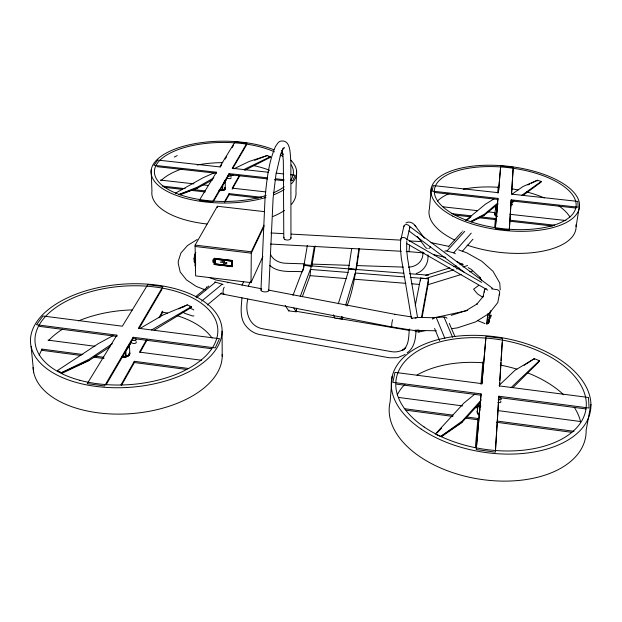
<?xml version="1.0" encoding="UTF-8"?>
<svg xmlns="http://www.w3.org/2000/svg" width="622" height="622" viewBox="0 0 622 622"><rect width="100%" height="100%" fill="white"/><g stroke="black" fill="none" stroke-linecap="round" stroke-linejoin="round"><path stroke-width="0.93" d="M215.002 261.629L215.018 263.883L231.532 265.874L231.609 261.092L215.064 259.11L214.994 260.913L213.937 260.781L213.945 261.504L215.08 261.481L213.945 261.504M214.201 262.251L214.217 264.498L232.34 266.69L232.418 260.47L214.248 258.293L214.186 260.097L213.128 259.965L213.144 262.126L214.279 262.103L213.144 262.126M232.34 266.69L232.418 260.47M409.626 240.963L420.938 241.561M264.381 211.635L217.373 206.255L195.098 245.107L195.619 275.88L251.016 282.645L251.311 251.786L264 225.172M244.671 170.335L270.329 157.327L270.337 156.69L267.087 155.562L249.274 161.432L233.919 168.803M409.564 245.06L409.051 251.7L406.143 251.537M195.79 252.338L194.67 254.802L194.017 258.822L194.227 262.025L194.81 262.717L195.565 261.994M296.577 170.755L295.955 191.599A72.113 31.784 0.1 0 1 291.516 204.265M296.43 308.551L296.336 311.327L335.009 317.865M296.484 310.09L296.546 308.24M296.562 310.292L296.616 308.566M303.046 270.64L307.315 245.581M303.777 267.95L303.886 265.291L403.717 273.229M302.378 296.57L310.067 275.67L311.047 265.858M260.952 290.062L265.073 197.516C266.791 180.24 268.479 162.435 275.523 146.372C277.171 144.421 278.283 141.163 281.23 141.023C291.283 139.81 289.984 154.948 290.855 161.246L290.956 238.094M268.743 290.591L273.105 198.2L275.974 174.417L280.452 155.158M500.243 289.852L499.754 282.994L492.997 271.278L481.747 261.217L466.811 252.843L458.593 249.881M342.559 317.259L342.458 319.117L334.893 318.176L333.338 314.802M342.706 316.777L342.458 319.117L341.377 316.598M241.958 297.922C241.235 307.369 239.338 318.495 246.219 326.34C249.647 330.539 254.507 333.602 259.864 334.589L389.465 357.79L397.707 357.689L405.116 354.486M488.744 322.398A1.952 1.905 13.1 0 1 486.559 323.759L486.591 323.868A1.952 1.928 28.1 0 0 488.768 322.484L488.853 320.944M247.805 299.058C244.703 311.428 248.854 326.301 262.686 328.781L391.448 351.655C396.634 352.557 402.1 351.228 405.839 347.651L402.286 350.567C409.292 345.941 408.53 336.65 409.377 328.984M346.975 305.977C354.338 287.442 356.009 267.919 358.941 248.403M495.454 449.659L498.424 402.356M498.541 400.42L498.906 396.23L589.065 408.024L588.498 397.481L499.552 385.943L502.529 338.415L486.039 336.354L481.957 383.657L394.947 372.368L392.902 382.359L481.07 393.889L476.273 449.543L495.4 452.163L498.906 396.23M499.435 386.285L499.668 382.476M499.793 380.571L500.928 362.494M501.044 360.589L502.179 342.504M509.294 229.362L511.214 199.833L578.141 207.212L577.822 201.396L511.572 194.134L513.259 167.279L500.741 165.942L498.432 192.696L433.262 185.558L432.119 191.125L497.942 198.371L495.337 228.569L509.317 230.156L511.214 199.833M511.618 192.315L513.064 169.262M430.37 246.584L430.02 247.774L428.807 248.497M422.742 251.856C424.017 260.229 417.199 266.861 408.39 267.165M392.187 376.333L390.095 401.999A99.349 59.152 9.4 0 0 481.397 479.438A99.349 59.152 9.4 0 0 586.134 430.292L590.9 404.386M427.905 254.849C428.892 262.982 424.048 271.013 416.25 273.54M406.757 241.383L406.656 249.57L407.457 257.741L417.549 317.5L415.138 318.161M490.494 318.347L490.991 315.113M476.429 447.062L481.07 393.889M481.871 383.984L485.712 339.526M495.361 227.784L497.942 198.371M498.385 192.797L500.531 167.917M490.906 316.139L490.976 315.276M475.34 447.653L477.945 418.497L466.461 416.965M480.899 384.194L482.913 361.724M494.684 227.263L495.446 218.555L480.114 216.829M497.662 192.898L498.284 186.211M400.622 240.349L400.467 249.228L401.307 258.091L411.391 318.285L417.549 317.5M495.858 205.439L495.547 208.603L496.364 209.07M420.386 280.833L420.635 278.096L428.574 278.726L427.967 285.101L422.074 317.484M431.349 187.751L429.413 208.813A73.995 32.982 6.9 0 0 454.674 240.03M419.072 330.158L418.901 332.031L415.076 331.386M416.025 329.699C415.784 337.971 414.656 347.737 407.161 352.806M488.768 322.484L490.035 312.213A1.959 1.12 6.5 0 0 489.942 311.941M486.591 323.868L487.889 313.628M409.533 241.041L409.603 240.621M494.801 214.248L495.687 207.04M495.446 218.555L495.322 219.597L479.033 217.762M477.152 411.904L478.038 404.883M477.945 418.497L477.782 419.764L465.349 418.108M479.204 414.757L479.881 409.167M489.615 312.983L497.771 302.587L499.676 292.737A3.087 2.636 12.1 0 0 496.962 289.65L491.481 288.818M537.307 180.901L537.4 180.256L541.218 181.445L541.124 182.098L523.188 195.355M338.314 303.777L348.04 272.436L348.577 268.844M356.25 269.901L359.399 248.878M534.212 359.454L534.329 358.669L539.383 360.682L539.258 361.475L513.103 387.467M348.639 268.556L355.761 269.412L355.636 269.831L348.507 268.984L351.718 248.528M576.104 226.486L579.541 205.229M311.739 266.892L315.152 245.954M303.87 265.283L310.946 266.13L314.343 246.405M421.483 317.523L428.574 278.726M415.255 305.659L420.635 278.096M409.058 251.669L424.064 252.944M484.522 290.093L483.022 296.904L483.519 296.01L476.794 304.212L477.299 303.824L466.065 310.635M407.068 239.454L409.851 227.349C409.797 224.659 404.883 223.298 403.919 226.027L400.902 239.563M225.973 179.595L223.687 182.767L224.184 182.596M345.692 305.044L355.263 273.011L404.448 276.93M409.634 227.947L409.851 227.349M285.203 305.441L288.686 310.876L296.165 311.809L296.461 311.016M300.255 296.507L310.3 269.427L348.04 272.436M400.817 238.934L401.027 238.366C402.698 236.632 406.609 237.627 406.92 240.115M288.686 310.876L288.989 310.083M292.962 295.38L303.108 268.852M280.219 155.904L282.598 149.91L282.077 150.672L284.308 147.585L283.546 148.215M248.333 286.081L250.339 281.688M251.016 282.645L262.881 256.544M242.036 285.117L243.668 281.611M263.977 226.494L251.296 253.154L195.121 246.468M231.532 265.874L215.018 263.883M231.609 261.092L214.987 259.257M214.217 264.498L214.279 262.103M214.994 260.913L215.064 259.11M214.186 260.097L214.248 258.293M213.937 260.781L215.072 260.758M213.128 259.965L214.263 259.949M120.948 384.909L134.298 361.304L188.699 368.504M146.598 339.558L139.491 352.114L201.512 360.247M158.905 317.788L162.692 311.086M224.425 201.917L229.121 193.621L261.574 197.283M239.276 175.653L232.216 188.147L265.812 191.918M121.5 385.329L134.36 362.548L134.298 361.304M140.028 352.503L147.119 339.931M159.893 317.306L162.731 312.275M224.9 202.134L229.121 194.655L229.121 193.621M232.208 189.181L239.742 175.832M125.66 356.181L122.402 356.32L125.349 356.709L126.087 355.761L125.792 350.132M222.396 189.796L219.916 189.85L222.209 190.107L222.723 189.477L222.707 185.006M125.349 356.709L126.087 355.761M222.209 190.107L222.723 189.477M106.098 384.824L133.194 338.539L133.131 337.264L215.235 347.908L219.496 338.695L138.403 328.268L162.886 286.524L147.756 284.651L122.355 326.208L42.941 315.999L36.504 324.738L116.882 335.165L116.952 336.432L39.489 326.379M138.955 328.696L161.945 289.401M213.502 201.31L229.098 174.658L229.098 173.608L267.639 177.869M232.714 168.492L246.452 145.012M133.131 337.264L104.566 385.974L87.251 383.634L116.882 335.165M229.098 173.608L212.514 201.886L199.273 200.377L216.487 172.208L153.929 165.281L157.755 160.087L219.729 166.906L235.023 141.886L246.95 143.169L232.224 168.282L268.479 172.271M127.619 347.527L130.052 343.375M220.227 167.147L221.704 164.721M225.156 159.061L226.633 156.635M232.06 147.748L233.538 145.323M462.333 251.296L472.938 239.221M444.839 251.101A3.631 2.993 41.3 0 1 446.946 251.008L453.679 252.859L471.243 233.126M481.358 399.892L462.232 421.063L440.695 436.488L436.784 434.84M446.946 251.008L464.696 231.384M448.338 246.887L461.703 232.177M441.402 436.776L462.092 422.276L480.332 402.442M435.221 434.179L463.926 403.056L474.928 394.037M437.079 432.943L441.636 428.099M539.383 360.682L510.973 387.693M499.046 385.438L514.954 370.308L534.329 358.669L524.167 365.324M197.166 239.509L187.533 245.511L180.932 252.944L178.265 261.224L178.25 263.534L180.225 272.032L186.514 279.939L196.42 286.493L205.159 289.844M497.647 203.099L484.398 214.232L470.551 221.634M207.289 305.005L221.891 292.814M465.575 220.6L485.292 204.288L493.907 198.954M201.621 301.141L222.171 284.207A3.872 2.822 50 0 1 223.026 284.588M471.414 221.867L484.281 215.228L498.214 203.845M196.381 297.782L215.577 282.155L222.171 284.207M195.518 296.811L208.829 286.003M194.017 258.822L194.585 258.363M466.275 220.678L470.807 217.039M521.788 195.3L541.218 181.445M511.89 194.289L522.884 186.577L537.4 180.256L531.367 183.249M489.491 317.127L487.485 317.173M112.341 343.717L89.063 359.252L61.617 372.648L57.341 370.619L98.533 343.5L113.064 335.639M440.695 436.488L462.092 422.276M405.948 222.964C409.113 220.686 413.303 222.971 415.247 225.802M89.148 360.433L61.617 372.648L61.687 373.472L89.148 360.433L110.024 346.835M451.658 328.665L457.427 327.872L475.55 321.924L489.18 313.441M154.194 330.189L191.351 307.455L191.335 306.677L187.331 304.889L162.995 315.02L139.958 328.502M496.908 208.86L496.263 208.852M191.335 306.677L151.566 329.987M478.505 285.552L473.575 289.214L477.548 293.942L482.765 297.3M213.836 177.869L197.337 187.183L178.918 194.53M175.404 193.193L202.85 177.884L214.613 172.605M511.945 201.823L514.363 200.494M179.812 194.888L197.353 188.163L212.693 179.797M127.082 348.608L126.491 348.709M174.323 157.047L177.208 155.601M527.923 184.959L529.649 184.104M243.824 169.565L270.337 156.69M470.629 221.696L484.281 215.228M178.654 308.909L187.331 304.889M225.576 180.52L225.561 180.069M231.034 175.917L233.592 174.891M254.616 160.328L267.087 155.562M179.797 194.274L197.353 188.163M451.261 315.354L466.313 310.541M425.705 275.321L449.76 267.872M453.461 266.721L456.237 265.866M459.938 264.715L462.714 263.86M425.541 278.532L453.866 269.777M456.61 268.929L459.347 268.082M463.009 266.947L467.573 265.54M428.006 284.689L461.446 274.403M469.804 271.83L472.588 270.967M432.741 318.176L467.744 310.432M425.432 330.609L418.901 332.031L417.898 329.598M479.313 406.469L478.878 406.485M223.695 183.583L225.973 180.411L225.382 179.976M496.177 208.44L495.718 208.58L496.061 208.891M223.523 183.537L224.044 183.14M432.617 319.242A4.012 3.281 -21.5 0 1 436.178 317.399L443.999 317.057A4.012 3.273 -21.9 0 1 446.961 318.246M436.279 330.764L413.521 330.414L391.837 326.962L220.857 293.747M412.425 318.456L411.453 318.394M417.362 317.438L433.635 317.702M304.866 263.876L285.545 263.246C279.364 263.122 272.661 259.755 270.562 254.476M311.63 264.093L349.307 265.33M357.036 265.586L403.406 267.102M302.424 271.76C291.671 270.881 278.532 273.447 269.73 265.369M270.85 232.962L283.461 233.654M291.22 234.09L400.871 240.139M270.586 244.042L401.299 251.265M409.47 273.688L428.651 275.212M410.24 277.396L428.558 278.858M310.067 275.67L346.726 278.609M354.89 279.262L405.855 283.337M411.624 283.795L419.314 284.409M282.598 148.51L283.585 148.611M276.114 173.11L283.749 173.958M290.427 174.689L295.201 175.217L292.682 180.644L290.754 180.427M434.879 192.501L497.81 199.437M511.074 200.898L576.058 208.067M275.344 178.724L284.013 179.68M156.853 166.657L216.495 173.266L216.487 172.208M229.098 174.658L267.615 178.926M274.356 179.672L283.99 180.738M496.131 208.969L497.188 209.287M442.965 206.807L477.657 210.687M487.29 211.76L494.995 212.623M509.939 214.295L565.911 220.538M160.336 180.085L193.924 183.855M202.562 184.82L208.316 185.473M451.347 213.603L471.484 215.857M509.558 220.134L554.7 225.211M455.047 215.088A71.32 30.633 6.7 0 0 573.702 212.677A71.32 30.633 6.7 0 0 486.839 166.603A71.32 30.633 6.7 0 0 455.047 215.088L470.403 216.798M509.418 221.183L552.624 226.035M162.264 186.071L185.154 188.66M192.781 189.516L205.174 190.915M164.2 187.323L182.316 189.368M190.892 190.34L205.19 191.949M229.121 194.655L258.698 197.998M195.098 245.107L251.311 251.786M304.135 264.591L311.202 265.431M214.17 258.441L232.34 260.618M195.479 255.432A9.105 2.177 -82.9 0 0 195.051 261.193L195.557 261.256L195.619 264.817M214.302 264.35L232.418 266.535M195.051 261.193L195.129 265.648L195.635 265.711M487.734 315.027L489.693 315.416M510.654 202.624L512.979 202.344L511.331 200.984M510.359 204.863L512.505 204.77L512.147 203.759M133.194 338.539L211.426 348.693M396.626 384.155L480.907 395.195M498.727 397.528L585.955 408.949M48.003 340.117L94.909 346.267M479.134 405.746L480.892 405.979M41.666 349.059L82.827 354.501M95.267 356.149L103.882 357.285M41.783 350.295L81 355.489M93.44 357.129L103.96 358.529M134.36 362.548L186.818 369.491M398.671 397.45L462.628 405.917M475.037 407.558L477.898 407.939M498.136 410.613L580.209 421.483M404.284 408.67L453.073 415.177M497.46 421.102L574.013 431.318M406.088 410.186L452.925 416.445M496.325 422.245L571.867 432.337M411.702 316.956L394.986 314.328L268.238 290.054M498.152 399.837L501.044 399.627L501.301 398.826L499.925 397.31M497.779 402.574L500.189 402.605L500.92 401.999L500.687 401.058M336.875 318.176L409.346 330.414M261.567 288.779L215.912 279.993L209.233 277.49M431.015 242.619L448.843 246.374M433.48 254.577L445.43 257.384M228.064 176.205L231.166 176.088L230.171 174.821M484.989 323.611L477.533 320.563M131.872 340.491L135.573 340.553L136.179 339.853L135.526 338.523M189.539 308.178L192.081 309.002A4.027 2.853 49.9 0 1 193.784 310.013M268.704 156.767L270.329 157.327M456.392 261.395L463.452 264.925M427.182 248.489L425.767 247.743M189.749 306.732L191.351 307.455M468.179 267.623L471.336 269.427L480.262 277.692L479.889 277.218L481.537 280.234M407.013 243.723L487.757 290.132M407.208 239.486L481.7 282.388M409.626 226.408L492.461 288.243M408.895 230.902L464.012 272.039M497.095 208.665L496.667 215.896M415.465 226.074L424.461 238.234M414.773 225.203L415.924 226.657M231.019 177.542C231.804 179.245 228.36 178.669 227.489 178.211L227.481 176.003M417.261 236.414L425.324 247.175M194.375 256.077L194.803 256.684L194.67 254.802M496.442 215.173L496.69 215.562M479.274 413.972L479.609 414.516M293.794 307.937L296.165 311.809M136.07 341.626L136.304 342.52L135.697 343.22L133.621 343.531L131.281 342.823L131.195 341.05M449.271 323.37L454.915 336.518M443.999 317.057L452.575 337.194M436.178 317.399L444.901 338.446M434.599 328.416L439.606 340.755M480.184 407.06L479.08 406.757A1.135 0.669 8.9 0 1 478.007 405.941M195.44 264.832L195.479 265.003A4.502 1.081 -82.8 0 0 195.572 265.236M281.96 150.423L282.761 154.031M490.564 310.603L490.789 311.692M403.919 226.027L403.989 226.696M31.1 346.485L33.65 372.143M282.691 153.237L283.344 161.059L283.787 237.806M125.395 350.816L125.691 356.453M129.843 353.747L129.407 345.187A5.66 3.094 -4.4 0 1 128.49 346.765M151.177 170.024L151.947 191.125A72.113 31.784 0.1 0 0 207.04 223.99M213.206 259.817L213.222 261.971M215.08 261.481L215.095 263.728M214.015 260.634L214.022 261.357M217.373 206.255L217.381 207.561M222.466 185.41L222.489 189.881M222.093 331.184A95.99 51.696 -4.1 0 1 77.836 382.88A95.99 51.696 -4.1 0 1 78.924 293.118A95.99 51.696 -4.1 0 1 222.093 331.184L222.209 356.181M225.257 181.383L225.273 188.52M195.603 266.675A5.676 1.361 -82.8 0 1 195.129 265.648M195.557 261.256A9.105 2.177 -82.9 0 1 195.611 259.04M195.362 260.626A7.938 1.897 -82.9 0 1 195.596 256.645M575.988 224.736A73.995 32.982 6.9 0 1 541.739 251.35A73.995 32.982 6.9 0 1 467.083 245.107M437.468 201.085A70.62 31.473 6.9 0 1 449.138 193.566M463.304 189.243A70.62 31.473 6.9 0 1 498.86 187.339M511.393 188.769A70.62 31.473 6.9 0 1 518.103 189.951M526.453 191.871A70.62 31.473 6.9 0 1 544.258 197.905M558.447 205.602A70.62 31.473 6.9 0 1 569.892 216.961M497.382 205.968A4.121 1.796 6.7 0 1 496.76 205.524M497.025 216.425A3.957 1.757 6.8 0 1 495.369 214.248M496.931 216.3A4.175 1.85 6.8 0 1 495.633 213.603M496.962 216.106A4.175 1.85 6.8 0 1 495.205 213.812M495.804 215.212A3.825 1.695 6.8 0 1 495.369 214.31M496.846 216.176A4.401 1.952 6.8 0 1 495.477 213.346M496.193 208.075A4.408 1.928 6.7 0 1 495.882 206.558M290.894 160.227A72.813 30.921 0.2 0 1 291.477 183.77M284.293 189.531A72.813 30.921 0.2 0 1 274.077 194.639M265.944 197.462A72.813 30.921 0.2 0 1 167.349 191.452A72.813 30.921 0.2 0 1 174.3 149.319A72.813 30.921 0.2 0 1 273.82 149.754M280.887 153.043A72.813 30.921 0.2 0 1 283.259 154.388M284.534 210.399A72.113 31.784 0.1 0 1 272.809 216.526M291.244 164.869A69.493 29.506 0.2 0 1 290.94 179.913M284.2 186.794A69.493 29.506 0.2 0 1 273.213 192.89M266.107 195.518A69.493 29.506 0.2 0 1 170.164 190.519A69.493 29.506 0.2 0 1 178.009 149.669A69.493 29.506 0.2 0 1 274.489 151.869M280.499 154.995A69.493 29.506 0.2 0 1 282.746 156.425M160.927 180.73A68.824 30.33 0.1 0 1 182.58 168.686M197.182 164.993A68.824 30.33 0.1 0 1 222.816 162.63M253.869 165.67A68.824 30.33 0.1 0 1 269.598 170.296M224.962 180.567A4.02 1.734 0.1 0 1 224.845 181.018M224.845 188.901A3.856 1.687 0 0 1 222.956 190.379A3.856 1.687 0 0 1 219.092 190.402M224.721 188.901A3.732 1.633 0 0 1 222.894 190.332A3.732 1.633 0 0 1 219.154 190.348M224.604 188.948A3.732 1.633 0 0 1 219.154 189.967M224.907 188.062A4.074 1.78 0 0 1 223.904 189.788A4.074 1.78 0 0 1 219.97 190.27M224.674 187.587A4.292 1.874 0 0 1 224.418 189.671A4.292 1.874 0 0 1 219.924 190.363M225.094 180.901A4.3 1.858 0.1 0 1 224.037 182.705M224.907 188.248A4.074 1.78 0 0 1 223.904 189.982A4.074 1.78 0 0 1 219.978 190.464M222.171 354.369A94.801 52.823 -4.5 0 1 130.223 413.708A94.801 52.823 -4.5 0 1 33.052 367.485M39.217 355.419A90.47 50.398 -4.5 0 1 42.047 349.3M48.796 340.335A90.47 50.398 -4.5 0 1 62.55 329.162M78.535 320.898A90.47 50.398 -4.5 0 1 132.509 309.904M161.806 311.995A90.47 50.398 -4.5 0 1 167.59 313.138M176.765 315.556A90.47 50.398 -4.5 0 1 212.024 337.987M127.642 347.488A1.088 0.599 -4.3 0 1 127.098 347.861M129.213 353.498A5.069 2.807 -4.5 0 1 127.082 356.507A5.069 2.807 -4.5 0 1 121.453 356.826M128.894 354.937A4.906 2.713 -4.5 0 1 128.342 355.605M127.502 356.188A4.906 2.713 -4.5 0 1 121.547 356.748M129.042 353.521A4.906 2.713 -4.5 0 1 129.135 354.221M129.563 353.755A5.357 2.962 -4.5 0 1 122.526 356.779M129.734 352.946A5.637 3.118 -4.5 0 1 127.961 356.009A5.637 3.118 -4.5 0 1 122.433 356.935M130.348 342.979A1.081 0.591 -4.2 0 1 130.566 343.546L127.689 348.468A1.088 0.599 -4.4 0 1 126.593 348.934M130.371 343.142A0.801 0.435 -4.2 0 1 129.609 343.818M130.566 342.427A1.081 0.591 -4.2 0 1 130.519 342.574M129.578 353.988A5.357 2.962 -4.5 0 1 122.534 357.012M127.16 348.001A0.809 0.443 -4.4 0 1 126.67 348.833M193.893 315.922A4.027 2.853 49.9 0 1 192.214 315.82L185.465 313.605A4.012 2.838 50.1 0 1 183.062 311.832M182.433 307.556A4.012 2.838 50.1 0 1 182.666 307.26M182.946 307.019A4.012 2.838 50.1 0 1 184.439 306.63M214.73 281.999A3.864 2.807 50.2 0 1 215.577 282.155M206.434 287.644A3.087 2.558 25.9 0 1 206.434 286.952M290.894 237.55A3.553 2.076 -0.2 0 1 289.735 239.532A3.608 2.115 -0.2 0 1 284.658 239.322M284.736 239.338A3.553 2.076 -0.2 0 1 284.06 237.285M268.37 289.782A3.864 1.563 2.4 0 1 267.133 291.687A3.864 1.563 2.4 0 1 262.181 291.353A3.864 1.563 2.4 0 1 261.73 289.331M486.256 288.39A3.079 2.628 12.8 0 0 484.46 290.427L484.297 291.734A3.079 2.628 12.8 0 0 484.281 292.083M499.505 294.043A3.087 2.628 12.1 0 1 499.147 295.007M227.644 282.777A3.094 0.972 -78.6 0 1 228.538 282.645M224.254 293.911A3.118 0.98 -78.5 0 1 223.096 292.76L223.096 291.43A3.118 0.98 -78.6 0 1 224.231 287.247M394.682 314.779A3.203 0.451 -80.3 0 1 395.094 314.421M391.977 326.83A3.227 0.459 -80.3 0 1 391.681 325.446L391.79 324.085A3.227 0.459 -80.3 0 1 392.684 319.7M453.679 252.859A3.639 3.009 40.7 0 1 455.32 253.745M462.612 231.197A3.507 2.939 40.8 0 1 462.931 230.972M397.248 394.877A94.808 56.439 9.4 0 1 404.875 384.357M416.997 375.089A94.808 56.439 9.4 0 1 483.061 362.797M500.174 365.052A94.808 56.439 9.4 0 1 516.952 369.165M527.689 372.897A94.808 56.439 9.4 0 1 563.672 394.76M574.215 407.216A94.808 56.439 9.4 0 1 580.668 422.081M479.204 405.754A1.135 0.669 8.9 0 1 478.131 404.938M479.018 414.874A5.31 3.149 9.1 0 1 478.24 414.112M477.782 413.288A5.31 3.149 9.1 0 1 477.673 412.448M479.15 414.82A5.131 3.04 9.1 0 1 478.396 414.081M477.953 413.28A5.131 3.04 9.1 0 1 477.844 412.472M478.645 414.602A5.901 3.491 9.1 0 1 477.424 411.025M478.038 413.7A5.606 3.32 9.1 0 1 477.556 412.821M478.831 414.742A5.606 3.32 9.1 0 1 477.525 413.055M479.593 406.563A0.84 0.498 8.9 0 1 478.411 406.407A0.84 0.498 8.9 0 1 478.473 405.707M489.071 313.177A1.959 0.669 6.7 0 1 489.872 313.737M488.768 321.869A1.944 1.749 7.1 0 1 488.597 322.258M488.472 322.437A1.944 1.749 7.1 0 1 487.959 322.865M488.682 321.271A1.944 1.469 6.5 0 1 488.558 321.418M488.838 322.134A1.959 1.827 12.7 0 1 486.676 323.432M489.296 318.759A1.959 0.824 7.6 0 1 487.236 319.218M489.11 320.206A1.959 1.26 8.2 0 1 487.01 321.022M488.954 321.356A1.959 1.594 9.3 0 1 486.816 322.46M226.851 262.943L223.625 264.241L223.617 262.554L220.297 262.15L224.472 261.17L224.48 262.655L226.851 262.943M496.465 208.246L495.648 207.779L496.41 208.238M452.824 216.137A74.726 32.103 6.7 0 0 577.061 213.47A74.726 32.103 6.7 0 0 485.829 165.258A74.726 32.103 6.7 0 0 452.824 216.137M79.911 380.306A91.597 49.325 -4.1 0 0 217.832 331.223A91.597 49.325 -4.1 0 0 81.459 294.641A91.597 49.325 -4.1 0 0 79.911 380.306M421.195 429.118A100.663 57.978 9 0 0 587.759 419.5A100.663 57.978 9 0 0 464.284 335.592A100.663 57.978 9 0 0 421.195 429.118M424.103 426.98A96.06 55.319 9 0 0 583.203 418.124A96.06 55.319 9 0 0 465.754 337.886A96.06 55.319 9 0 0 424.103 426.98"/></g></svg>
